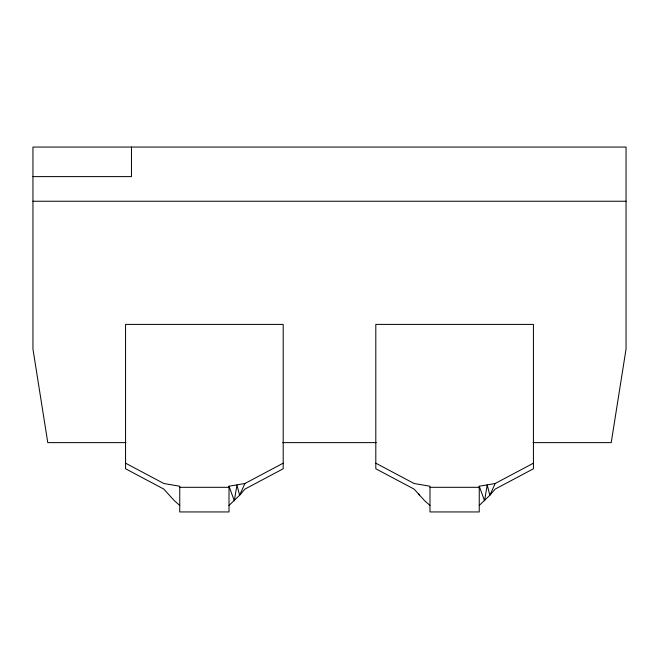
<?xml version="1.0" encoding="UTF-8"?>
<svg xmlns="http://www.w3.org/2000/svg" width="659" height="659" viewBox="0 0 659 659"><rect width="100%" height="100%" fill="white"/><g stroke="black" fill="none" stroke-linecap="round" stroke-linejoin="round"><path stroke-width="0.99" d="M283.197 463.17L244.917 483.508L239.612 495.255L229.011 505.428M533.436 463.17L495.164 483.508L489.859 495.255L479.25 505.428M244.917 483.508L229.011 486.227L229.011 511.944L179.75 511.944L179.75 486.227L163.836 483.508L125.564 463.17M495.164 483.508L479.25 486.227L479.25 511.944L429.989 511.944L429.989 486.227L414.083 483.508L375.803 463.17M32.95 176.612L131.47 176.612L131.47 147.056M32.95 201.242L626.05 201.242M125.918 442.626L47.777 442.626L32.95 349.031L32.95 147.056L626.05 147.056L626.05 349.031L611.222 442.626L533.082 442.626M282.703 442.626L376.297 442.626M179.75 487.314L229.011 487.314M429.989 487.314L479.25 487.314M429.989 505.428L424.693 500.791L414.083 489.102L375.803 468.771L375.803 324.401L533.436 324.401L533.436 468.771L495.164 489.102L489.859 495.255L487.207 485.008L484.554 500.791L479.25 486.227M179.75 505.428L174.446 500.791L163.836 489.102L125.564 468.771L125.564 324.401L283.197 324.401L283.197 468.771L244.917 489.102L239.612 495.255L236.96 485.008L234.307 500.791L229.011 486.227M418.572 493.451L419.388 495.255"/></g></svg>
